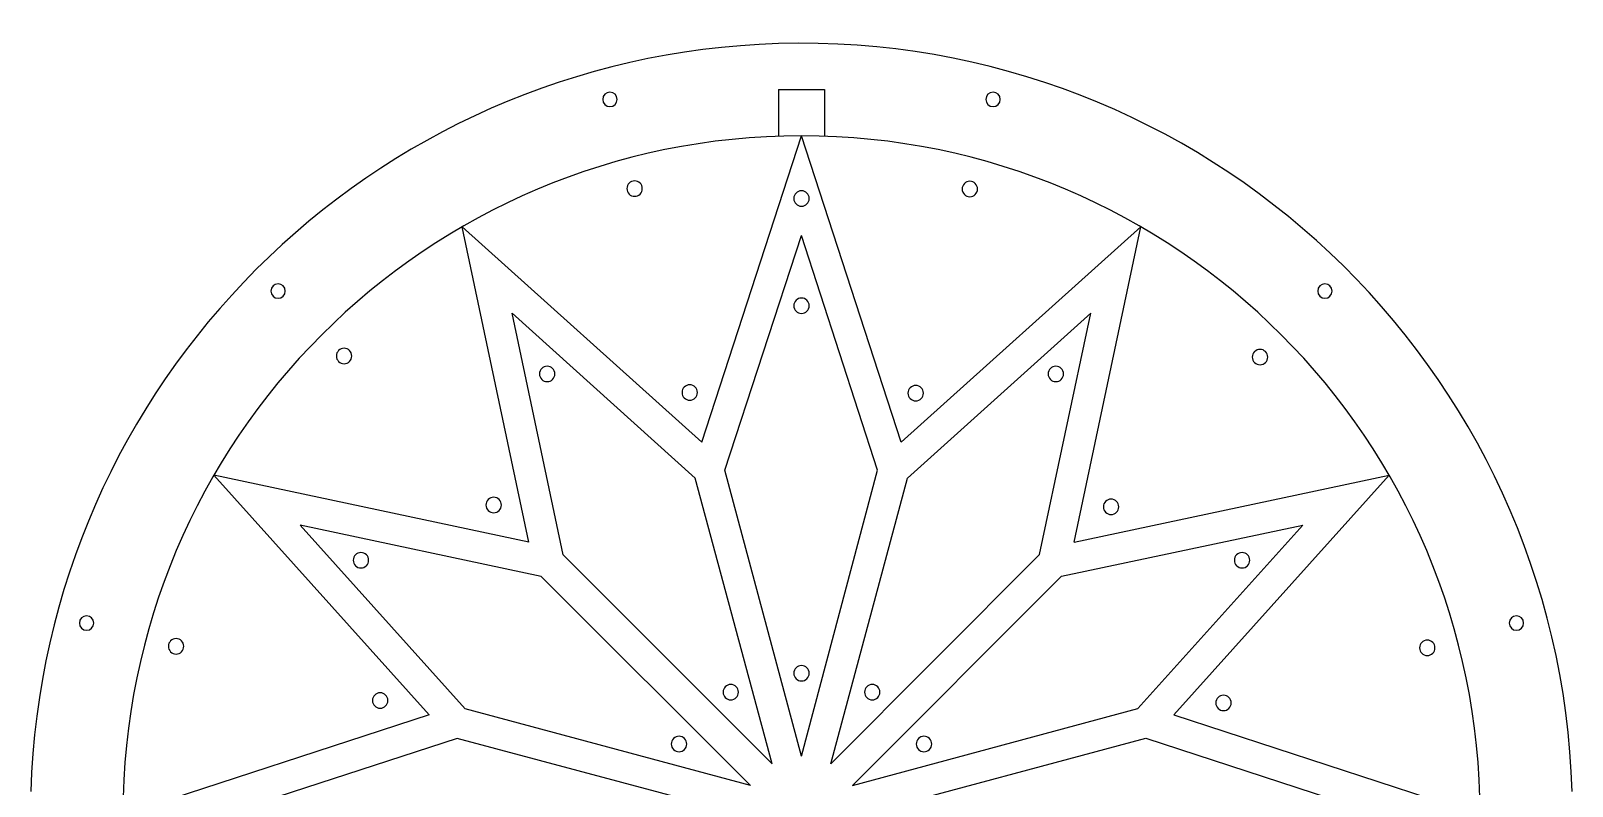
# Model space of a CAD drawing. Extents: x 99 to 198, y 54 to 156.
# Drawn here: x 98.5 to 198.5, y 107.2 to 156.1 of the extents above; entities that cross this region are included whole.
import ezdxf

# ---------------------------------------------------------------- set-up
doc = ezdxf.new("R2010")
doc.units = 0
doc.header["$MEASUREMENT"] = 0
doc.layers.add('MODELSKETCH_VISIBLE', color=7, linetype='CONTINUOUS')

# ---------------------------------------------------------------- blocks, each defined once
blk = doc.blocks.new('BLOCK_6')
at = {"layer": 'MODELSKETCH_VISIBLE'}
blk.add_lwpolyline([(152.327, 105.304), (170.843, 110.266)], dxfattribs=at)
blk = doc.blocks.new('BLOCK_7')
at = {"layer": 'MODELSKETCH_VISIBLE'}
blk.add_lwpolyline([(151.817, 107.208), (170.326, 112.197)], dxfattribs=at)
blk = doc.blocks.new('BLOCK_9')
at = {"layer": 'MODELSKETCH_VISIBLE'}
blk.add_lwpolyline([(150.423, 108.602), (163.958, 122.177)], dxfattribs=at)
blk = doc.blocks.new('BLOCK_11')
at = {"layer": 'MODELSKETCH_VISIBLE'}
blk.add_lwpolyline([(150.423, 108.602), (155.385, 127.118)], dxfattribs=at)
blk = doc.blocks.new('BLOCK_12')
at = {"layer": 'MODELSKETCH_VISIBLE'}
blk.add_open_spline([(118.356, 135.037), (118.356, 135.314), (118.58, 135.537), (118.856, 135.537), (119.132, 135.537), (119.356, 135.314), (119.356, 135.037), (119.356, 134.761), (119.132, 134.537), (118.856, 134.537), (118.58, 134.537), (118.356, 134.761), (118.356, 135.037), (118.356, 135.037), (118.356, 135.037), (118.356, 135.037)], degree=3, knots=[0, 0, 0, 0, 1, 1, 1, 2, 2, 2, 3, 3, 3, 4, 4, 4, 5, 5, 5, 5], dxfattribs=at)
blk = doc.blocks.new('BLOCK_13')
at = {"layer": 'MODELSKETCH_VISIBLE'}
blk.add_lwpolyline([(148.519, 109.112), (153.453, 127.636)], dxfattribs=at)
blk = doc.blocks.new('BLOCK_14')
at = {"layer": 'MODELSKETCH_VISIBLE'}
blk.add_lwpolyline([(148.519, 109.112), (143.558, 127.628)], dxfattribs=at)
blk = doc.blocks.new('BLOCK_15')
at = {"layer": 'MODELSKETCH_VISIBLE'}
blk.add_open_spline([(177.753, 134.968), (177.753, 135.244), (177.977, 135.468), (178.253, 135.468), (178.529, 135.468), (178.753, 135.244), (178.753, 134.968), (178.753, 134.692), (178.529, 134.468), (178.253, 134.468), (177.977, 134.468), (177.753, 134.692), (177.753, 134.968), (177.753, 134.968), (177.753, 134.968), (177.753, 134.968)], degree=3, knots=[0, 0, 0, 0, 1, 1, 1, 2, 2, 2, 3, 3, 3, 4, 4, 4, 5, 5, 5, 5], dxfattribs=at)
blk = doc.blocks.new('BLOCK_16')
at = {"layer": 'MODELSKETCH_VISIBLE'}
blk.add_lwpolyline([(126.706, 112.169), (116.004, 124.077)], dxfattribs=at)
blk = doc.blocks.new('BLOCK_26')
at = {"layer": 'MODELSKETCH_VISIBLE'}
blk.add_open_spline([(137.197, 145.886), (137.197, 146.162), (137.42, 146.386), (137.697, 146.386), (137.973, 146.386), (138.197, 146.162), (138.197, 145.886), (138.197, 145.61), (137.973, 145.386), (137.697, 145.386), (137.42, 145.386), (137.197, 145.61), (137.197, 145.886), (137.197, 145.886), (137.197, 145.886), (137.197, 145.886)], degree=3, knots=[0, 0, 0, 0, 1, 1, 1, 2, 2, 2, 3, 3, 3, 4, 4, 4, 5, 5, 5, 5], dxfattribs=at)
blk = doc.blocks.new('BLOCK_27')
at = {"layer": 'MODELSKETCH_VISIBLE'}
blk.add_lwpolyline([(147.019, 152.304), (150.019, 152.304)], dxfattribs=at)
blk = doc.blocks.new('BLOCK_30')
at = {"layer": 'MODELSKETCH_VISIBLE'}
blk.add_open_spline([(148.019, 145.246), (148.019, 145.522), (148.243, 145.746), (148.519, 145.746), (148.796, 145.746), (149.019, 145.522), (149.019, 145.246), (149.019, 144.97), (148.796, 144.746), (148.519, 144.746), (148.243, 144.746), (148.019, 144.97), (148.019, 145.246), (148.019, 145.246), (148.019, 145.246), (148.019, 145.246)], degree=3, knots=[0, 0, 0, 0, 1, 1, 1, 2, 2, 2, 3, 3, 3, 4, 4, 4, 5, 5, 5, 5], dxfattribs=at)
blk = doc.blocks.new('BLOCK_32')
at = {"layer": 'MODELSKETCH_VISIBLE'}
blk.add_lwpolyline([(151.817, 107.208), (165.372, 120.763)], dxfattribs=at)
blk = doc.blocks.new('BLOCK_42')
at = {"layer": 'MODELSKETCH_VISIBLE'}
blk.add_lwpolyline([(170.843, 110.266), (186.066, 105.304)], dxfattribs=at)
blk = doc.blocks.new('BLOCK_44')
at = {"layer": 'MODELSKETCH_VISIBLE'}
blk.add_lwpolyline([(130.842, 122.982), (126.519, 143.409)], dxfattribs=at)
blk = doc.blocks.new('BLOCK_45')
at = {"layer": 'MODELSKETCH_VISIBLE'}
blk.add_lwpolyline([(142.049, 129.452), (126.519, 143.409)], dxfattribs=at)
blk = doc.blocks.new('BLOCK_47')
at = {"layer": 'MODELSKETCH_VISIBLE'}
blk.add_lwpolyline([(124.371, 111.775), (110.414, 127.304)], dxfattribs=at)
blk = doc.blocks.new('BLOCK_48')
at = {"layer": 'MODELSKETCH_VISIBLE'}
blk.add_lwpolyline([(154.99, 129.452), (148.519, 149.304)], dxfattribs=at)
blk = doc.blocks.new('BLOCK_50')
at = {"layer": 'MODELSKETCH_VISIBLE'}
blk.add_open_spline([(107.463, 116.222), (107.463, 116.498), (107.687, 116.722), (107.963, 116.722), (108.239, 116.722), (108.463, 116.498), (108.463, 116.222), (108.463, 115.946), (108.239, 115.722), (107.963, 115.722), (107.687, 115.722), (107.463, 115.946), (107.463, 116.222), (107.463, 116.222), (107.463, 116.222), (107.463, 116.222)], degree=3, knots=[0, 0, 0, 0, 1, 1, 1, 2, 2, 2, 3, 3, 3, 4, 4, 4, 5, 5, 5, 5], dxfattribs=at)
blk = doc.blocks.new('BLOCK_51')
at = {"layer": 'MODELSKETCH_VISIBLE'}
blk.add_lwpolyline([(124.371, 111.775), (104.519, 105.304)], dxfattribs=at)
blk = doc.blocks.new('BLOCK_52')
at = {"layer": 'MODELSKETCH_VISIBLE'}
blk.add_lwpolyline([(154.99, 129.452), (170.519, 143.409)], dxfattribs=at)
blk = doc.blocks.new('BLOCK_54')
at = {"layer": 'MODELSKETCH_VISIBLE'}
blk.add_lwpolyline([(126.188, 110.238), (110.973, 105.304)], dxfattribs=at)
blk = doc.blocks.new('BLOCK_55')
at = {"layer": 'MODELSKETCH_VISIBLE'}
blk.add_open_spline([(176.589, 121.799), (176.589, 122.075), (176.813, 122.299), (177.089, 122.299), (177.365, 122.299), (177.589, 122.075), (177.589, 121.799), (177.589, 121.523), (177.365, 121.299), (177.089, 121.299), (176.813, 121.299), (176.589, 121.523), (176.589, 121.799), (176.589, 121.799), (176.589, 121.799), (176.589, 121.799)], degree=3, knots=[0, 0, 0, 0, 1, 1, 1, 2, 2, 2, 3, 3, 3, 4, 4, 4, 5, 5, 5, 5], dxfattribs=at)
blk = doc.blocks.new('BLOCK_57')
at = {"layer": 'MODELSKETCH_VISIBLE'}
blk.add_open_spline([(135.629, 151.669), (135.629, 151.927), (135.838, 152.136), (136.096, 152.136), (136.354, 152.136), (136.564, 151.927), (136.564, 151.669), (136.564, 151.41), (136.354, 151.201), (136.096, 151.201), (135.838, 151.201), (135.629, 151.41), (135.629, 151.669), (135.629, 151.669), (135.629, 151.669), (135.629, 151.669)], degree=3, knots=[0, 0, 0, 0, 1, 1, 1, 2, 2, 2, 3, 3, 3, 4, 4, 4, 5, 5, 5, 5], dxfattribs=at)
blk = doc.blocks.new('BLOCK_62')
at = {"layer": 'MODELSKETCH_VISIBLE'}
blk.add_lwpolyline([(146.616, 108.602), (133.061, 122.157)], dxfattribs=at)
blk = doc.blocks.new('BLOCK_63')
at = {"layer": 'MODELSKETCH_VISIBLE'}
blk.add_open_spline([(168.096, 125.265), (168.096, 125.541), (168.32, 125.765), (168.596, 125.765), (168.872, 125.765), (169.096, 125.541), (169.096, 125.265), (169.096, 124.989), (168.872, 124.765), (168.596, 124.765), (168.32, 124.765), (168.096, 124.989), (168.096, 125.265), (168.096, 125.265), (168.096, 125.265), (168.096, 125.265)], degree=3, knots=[0, 0, 0, 0, 1, 1, 1, 2, 2, 2, 3, 3, 3, 4, 4, 4, 5, 5, 5, 5], dxfattribs=at)
blk = doc.blocks.new('BLOCK_65')
at = {"layer": 'MODELSKETCH_VISIBLE'}
blk.add_open_spline([(148.019, 114.477), (148.019, 114.753), (148.243, 114.977), (148.519, 114.977), (148.796, 114.977), (149.019, 114.753), (149.019, 114.477), (149.019, 114.201), (148.796, 113.977), (148.519, 113.977), (148.243, 113.977), (148.019, 114.201), (148.019, 114.477), (148.019, 114.477), (148.019, 114.477), (148.019, 114.477)], degree=3, knots=[0, 0, 0, 0, 1, 1, 1, 2, 2, 2, 3, 3, 3, 4, 4, 4, 5, 5, 5, 5], dxfattribs=at)
blk = doc.blocks.new('BLOCK_66')
at = {"layer": 'MODELSKETCH_VISIBLE'}
blk.add_lwpolyline([(145.222, 107.208), (131.646, 120.742)], dxfattribs=at)
blk = doc.blocks.new('BLOCK_68')
at = {"layer": 'MODELSKETCH_VISIBLE'}
blk.add_lwpolyline([(145.222, 107.208), (126.706, 112.169)], dxfattribs=at)
blk = doc.blocks.new('BLOCK_71')
at = {"layer": 'MODELSKETCH_VISIBLE'}
blk.add_lwpolyline([(133.061, 122.157), (129.746, 137.82)], dxfattribs=at)
blk = doc.blocks.new('BLOCK_76')
at = {"layer": 'MODELSKETCH_VISIBLE'}
blk.add_lwpolyline([(141.626, 127.111), (129.746, 137.82)], dxfattribs=at)
blk = doc.blocks.new('BLOCK_77')
at = {"layer": 'MODELSKETCH_VISIBLE'}
blk.add_open_spline([(140.076, 109.891), (140.076, 110.167), (140.299, 110.391), (140.576, 110.391), (140.852, 110.391), (141.076, 110.167), (141.076, 109.891), (141.076, 109.614), (140.852, 109.391), (140.576, 109.391), (140.299, 109.391), (140.076, 109.614), (140.076, 109.891), (140.076, 109.891), (140.076, 109.891), (140.076, 109.891)], degree=3, knots=[0, 0, 0, 0, 1, 1, 1, 2, 2, 2, 3, 3, 3, 4, 4, 4, 5, 5, 5, 5], dxfattribs=at)
blk = doc.blocks.new('BLOCK_78')
at = {"layer": 'MODELSKETCH_VISIBLE'}
blk.add_lwpolyline([(143.558, 127.628), (148.519, 142.85)], dxfattribs=at)
blk = doc.blocks.new('BLOCK_80')
at = {"layer": 'MODELSKETCH_VISIBLE'}
blk.add_open_spline([(119.45, 121.799), (119.45, 122.075), (119.674, 122.299), (119.95, 122.299), (120.226, 122.299), (120.45, 122.075), (120.45, 121.799), (120.45, 121.523), (120.226, 121.299), (119.95, 121.299), (119.674, 121.299), (119.45, 121.523), (119.45, 121.799), (119.45, 121.799), (119.45, 121.799), (119.45, 121.799)], degree=3, knots=[0, 0, 0, 0, 1, 1, 1, 2, 2, 2, 3, 3, 3, 4, 4, 4, 5, 5, 5, 5], dxfattribs=at)
blk = doc.blocks.new('BLOCK_82')
at = {"layer": 'MODELSKETCH_VISIBLE'}
blk.add_lwpolyline([(153.453, 127.636), (148.519, 142.85)], dxfattribs=at)
blk = doc.blocks.new('BLOCK_83')
at = {"layer": 'MODELSKETCH_VISIBLE'}
blk.add_open_spline([(155.425, 132.629), (155.425, 132.905), (155.649, 133.129), (155.925, 133.129), (156.202, 133.129), (156.425, 132.905), (156.425, 132.629), (156.425, 132.353), (156.202, 132.129), (155.925, 132.129), (155.649, 132.129), (155.425, 132.353), (155.425, 132.629), (155.425, 132.629), (155.425, 132.629), (155.425, 132.629)], degree=3, knots=[0, 0, 0, 0, 1, 1, 1, 2, 2, 2, 3, 3, 3, 4, 4, 4, 5, 5, 5, 5], dxfattribs=at)
blk = doc.blocks.new('BLOCK_85')
at = {"layer": 'MODELSKETCH_VISIBLE'}
blk.add_open_spline([(188.601, 116.127), (188.601, 116.403), (188.825, 116.627), (189.101, 116.627), (189.377, 116.627), (189.601, 116.403), (189.601, 116.127), (189.601, 115.851), (189.377, 115.627), (189.101, 115.627), (188.825, 115.627), (188.601, 115.851), (188.601, 116.127), (188.601, 116.127), (188.601, 116.127), (188.601, 116.127)], degree=3, knots=[0, 0, 0, 0, 1, 1, 1, 2, 2, 2, 3, 3, 3, 4, 4, 4, 5, 5, 5, 5], dxfattribs=at)
blk = doc.blocks.new('BLOCK_87')
at = {"layer": 'MODELSKETCH_VISIBLE'}
blk.add_open_spline([(198.497, 106.804), (197.669, 134.406), (174.621, 156.11), (147.019, 155.282), (120.582, 154.488), (99.335, 133.242), (98.542, 106.804)], degree=3, knots=[0, 0, 0, 0, 1, 1, 1, 2, 2, 2, 2], dxfattribs=at)
blk = doc.blocks.new('BLOCK_88')
at = {"layer": 'MODELSKETCH_VISIBLE'}
blk.add_lwpolyline([(163.958, 122.177), (167.293, 137.82)], dxfattribs=at)
blk = doc.blocks.new('BLOCK_91')
at = {"layer": 'MODELSKETCH_VISIBLE'}
blk.add_lwpolyline([(165.372, 120.763), (181.035, 124.077)], dxfattribs=at)
blk = doc.blocks.new('BLOCK_92')
at = {"layer": 'MODELSKETCH_VISIBLE'}
blk.add_open_spline([(152.606, 113.248), (152.606, 113.524), (152.83, 113.748), (153.106, 113.748), (153.382, 113.748), (153.606, 113.524), (153.606, 113.248), (153.606, 112.972), (153.382, 112.748), (153.106, 112.748), (152.83, 112.748), (152.606, 112.972), (152.606, 113.248), (152.606, 113.248), (152.606, 113.248), (152.606, 113.248)], degree=3, knots=[0, 0, 0, 0, 1, 1, 1, 2, 2, 2, 3, 3, 3, 4, 4, 4, 5, 5, 5, 5], dxfattribs=at)
blk = doc.blocks.new('BLOCK_93')
at = {"layer": 'MODELSKETCH_VISIBLE'}
blk.add_lwpolyline([(170.326, 112.197), (181.035, 124.077)], dxfattribs=at)
blk = doc.blocks.new('BLOCK_95')
at = {"layer": 'MODELSKETCH_VISIBLE'}
blk.add_lwpolyline([(144.712, 105.304), (126.188, 110.238)], dxfattribs=at)
blk = doc.blocks.new('BLOCK_96')
at = {"layer": 'MODELSKETCH_VISIBLE'}
blk.add_lwpolyline([(147.019, 152.304), (147.019, 149.279)], dxfattribs=at)
blk = doc.blocks.new('BLOCK_98')
at = {"layer": 'MODELSKETCH_VISIBLE'}
blk.add_open_spline([(143.433, 113.248), (143.433, 113.524), (143.657, 113.748), (143.933, 113.748), (144.209, 113.748), (144.433, 113.524), (144.433, 113.248), (144.433, 112.972), (144.209, 112.748), (143.933, 112.748), (143.657, 112.748), (143.433, 112.972), (143.433, 113.248), (143.433, 113.248), (143.433, 113.248), (143.433, 113.248)], degree=3, knots=[0, 0, 0, 0, 1, 1, 1, 2, 2, 2, 3, 3, 3, 4, 4, 4, 5, 5, 5, 5], dxfattribs=at)
blk = doc.blocks.new('BLOCK_99')
at = {"layer": 'MODELSKETCH_VISIBLE'}
blk.add_open_spline([(155.963, 109.891), (155.963, 110.167), (156.187, 110.391), (156.463, 110.391), (156.739, 110.391), (156.963, 110.167), (156.963, 109.891), (156.963, 109.614), (156.739, 109.391), (156.463, 109.391), (156.187, 109.391), (155.963, 109.614), (155.963, 109.891), (155.963, 109.891), (155.963, 109.891), (155.963, 109.891)], degree=3, knots=[0, 0, 0, 0, 1, 1, 1, 2, 2, 2, 3, 3, 3, 4, 4, 4, 5, 5, 5, 5], dxfattribs=at)
blk = doc.blocks.new('BLOCK_102')
at = {"layer": 'MODELSKETCH_VISIBLE'}
blk.add_open_spline([(101.688, 117.727), (101.688, 117.986), (101.897, 118.195), (102.155, 118.195), (102.413, 118.195), (102.622, 117.986), (102.622, 117.727), (102.622, 117.469), (102.413, 117.26), (102.155, 117.26), (101.897, 117.26), (101.688, 117.469), (101.688, 117.727), (101.688, 117.727), (101.688, 117.727), (101.688, 117.727)], degree=3, knots=[0, 0, 0, 0, 1, 1, 1, 2, 2, 2, 3, 3, 3, 4, 4, 4, 5, 5, 5, 5], dxfattribs=at)
blk = doc.blocks.new('BLOCK_103')
at = {"layer": 'MODELSKETCH_VISIBLE'}
blk.add_open_spline([(194.416, 117.727), (194.416, 117.986), (194.626, 118.195), (194.884, 118.195), (195.142, 118.195), (195.351, 117.986), (195.351, 117.727), (195.351, 117.469), (195.142, 117.26), (194.884, 117.26), (194.626, 117.26), (194.416, 117.469), (194.416, 117.727), (194.416, 117.727), (194.416, 117.727), (194.416, 117.727)], degree=3, knots=[0, 0, 0, 0, 1, 1, 1, 2, 2, 2, 3, 3, 3, 4, 4, 4, 5, 5, 5, 5], dxfattribs=at)
blk = doc.blocks.new('BLOCK_104')
at = {"layer": 'MODELSKETCH_VISIBLE'}
blk.add_open_spline([(114.111, 139.245), (114.111, 139.503), (114.32, 139.713), (114.578, 139.713), (114.836, 139.713), (115.046, 139.503), (115.046, 139.245), (115.046, 138.987), (114.836, 138.778), (114.578, 138.778), (114.32, 138.778), (114.111, 138.987), (114.111, 139.245), (114.111, 139.245), (114.111, 139.245), (114.111, 139.245)], degree=3, knots=[0, 0, 0, 0, 1, 1, 1, 2, 2, 2, 3, 3, 3, 4, 4, 4, 5, 5, 5, 5], dxfattribs=at)
blk = doc.blocks.new('BLOCK_105')
at = {"layer": 'MODELSKETCH_VISIBLE'}
blk.add_lwpolyline([(131.646, 120.742), (116.004, 124.077)], dxfattribs=at)
blk = doc.blocks.new('BLOCK_106')
at = {"layer": 'MODELSKETCH_VISIBLE'}
blk.add_open_spline([(148.019, 138.293), (148.019, 138.57), (148.243, 138.793), (148.519, 138.793), (148.796, 138.793), (149.019, 138.57), (149.019, 138.293), (149.019, 138.017), (148.796, 137.793), (148.519, 137.793), (148.243, 137.793), (148.019, 138.017), (148.019, 138.293), (148.019, 138.293), (148.019, 138.293), (148.019, 138.293)], degree=3, knots=[0, 0, 0, 0, 1, 1, 1, 2, 2, 2, 3, 3, 3, 4, 4, 4, 5, 5, 5, 5], dxfattribs=at)
blk = doc.blocks.new('BLOCK_107')
at = {"layer": 'MODELSKETCH_VISIBLE'}
blk.add_open_spline([(158.937, 145.86), (158.937, 146.136), (159.161, 146.36), (159.437, 146.36), (159.714, 146.36), (159.937, 146.136), (159.937, 145.86), (159.937, 145.584), (159.714, 145.36), (159.437, 145.36), (159.161, 145.36), (158.937, 145.584), (158.937, 145.86), (158.937, 145.86), (158.937, 145.86), (158.937, 145.86)], degree=3, knots=[0, 0, 0, 0, 1, 1, 1, 2, 2, 2, 3, 3, 3, 4, 4, 4, 5, 5, 5, 5], dxfattribs=at)
blk = doc.blocks.new('BLOCK_108')
at = {"layer": 'MODELSKETCH_VISIBLE'}
blk.add_open_spline([(160.475, 151.669), (160.475, 151.927), (160.685, 152.136), (160.943, 152.136), (161.201, 152.136), (161.41, 151.927), (161.41, 151.669), (161.41, 151.41), (161.201, 151.201), (160.943, 151.201), (160.685, 151.201), (160.475, 151.41), (160.475, 151.669), (160.475, 151.669), (160.475, 151.669), (160.475, 151.669)], degree=3, knots=[0, 0, 0, 0, 1, 1, 1, 2, 2, 2, 3, 3, 3, 4, 4, 4, 5, 5, 5, 5], dxfattribs=at)
blk = doc.blocks.new('BLOCK_110')
at = {"layer": 'MODELSKETCH_VISIBLE'}
blk.add_open_spline([(164.514, 133.874), (164.514, 134.15), (164.738, 134.374), (165.014, 134.374), (165.29, 134.374), (165.514, 134.15), (165.514, 133.874), (165.514, 133.598), (165.29, 133.374), (165.014, 133.374), (164.738, 133.374), (164.514, 133.598), (164.514, 133.874), (164.514, 133.874), (164.514, 133.874), (164.514, 133.874)], degree=3, knots=[0, 0, 0, 0, 1, 1, 1, 2, 2, 2, 3, 3, 3, 4, 4, 4, 5, 5, 5, 5], dxfattribs=at)
blk = doc.blocks.new('BLOCK_111')
at = {"layer": 'MODELSKETCH_VISIBLE'}
blk.add_open_spline([(181.993, 139.245), (181.993, 139.503), (182.202, 139.713), (182.461, 139.713), (182.719, 139.713), (182.928, 139.503), (182.928, 139.245), (182.928, 138.987), (182.719, 138.778), (182.461, 138.778), (182.202, 138.778), (181.993, 138.987), (181.993, 139.245), (181.993, 139.245), (181.993, 139.245), (181.993, 139.245)], degree=3, knots=[0, 0, 0, 0, 1, 1, 1, 2, 2, 2, 3, 3, 3, 4, 4, 4, 5, 5, 5, 5], dxfattribs=at)
blk = doc.blocks.new('BLOCK_112')
at = {"layer": 'MODELSKETCH_VISIBLE'}
blk.add_open_spline([(175.387, 112.553), (175.387, 112.829), (175.61, 113.053), (175.887, 113.053), (176.163, 113.053), (176.387, 112.829), (176.387, 112.553), (176.387, 112.277), (176.163, 112.053), (175.887, 112.053), (175.61, 112.053), (175.387, 112.277), (175.387, 112.553), (175.387, 112.553), (175.387, 112.553), (175.387, 112.553)], degree=3, knots=[0, 0, 0, 0, 1, 1, 1, 2, 2, 2, 3, 3, 3, 4, 4, 4, 5, 5, 5, 5], dxfattribs=at)
blk = doc.blocks.new('BLOCK_113')
at = {"layer": 'MODELSKETCH_VISIBLE'}
blk.add_lwpolyline([(150.019, 152.304), (150.019, 149.279)], dxfattribs=at)
blk = doc.blocks.new('BLOCK_114')
at = {"layer": 'MODELSKETCH_VISIBLE'}
blk.add_open_spline([(131.525, 133.874), (131.525, 134.15), (131.749, 134.374), (132.025, 134.374), (132.301, 134.374), (132.525, 134.15), (132.525, 133.874), (132.525, 133.598), (132.301, 133.374), (132.025, 133.374), (131.749, 133.374), (131.525, 133.598), (131.525, 133.874), (131.525, 133.874), (131.525, 133.874), (131.525, 133.874)], degree=3, knots=[0, 0, 0, 0, 1, 1, 1, 2, 2, 2, 3, 3, 3, 4, 4, 4, 5, 5, 5, 5], dxfattribs=at)
blk = doc.blocks.new('BLOCK_122')
at = {"layer": 'MODELSKETCH_VISIBLE'}
blk.add_lwpolyline([(146.616, 108.602), (141.626, 127.111)], dxfattribs=at)
blk = doc.blocks.new('BLOCK_124')
at = {"layer": 'MODELSKETCH_VISIBLE'}
blk.add_lwpolyline([(142.049, 129.452), (148.519, 149.304)], dxfattribs=at)
blk = doc.blocks.new('BLOCK_128')
at = {"layer": 'MODELSKETCH_VISIBLE'}
blk.add_lwpolyline([(155.385, 127.118), (167.293, 137.82)], dxfattribs=at)
blk = doc.blocks.new('BLOCK_130')
at = {"layer": 'MODELSKETCH_VISIBLE'}
blk.add_lwpolyline([(166.197, 122.982), (186.625, 127.304)], dxfattribs=at)
blk = doc.blocks.new('BLOCK_135')
at = {"layer": 'MODELSKETCH_VISIBLE'}
blk.add_lwpolyline([(166.197, 122.982), (170.519, 143.409)], dxfattribs=at)
blk = doc.blocks.new('BLOCK_137')
at = {"layer": 'MODELSKETCH_VISIBLE'}
blk.add_lwpolyline([(172.668, 111.775), (186.625, 127.304)], dxfattribs=at)
blk = doc.blocks.new('BLOCK_138')
at = {"layer": 'MODELSKETCH_VISIBLE'}
blk.add_lwpolyline([(172.668, 111.775), (192.519, 105.304)], dxfattribs=at)
blk = doc.blocks.new('BLOCK_142')
at = {"layer": 'MODELSKETCH_VISIBLE'}
blk.add_lwpolyline([(130.842, 122.982), (110.414, 127.304)], dxfattribs=at)
blk = doc.blocks.new('BLOCK_143')
at = {"layer": 'MODELSKETCH_VISIBLE'}
blk.add_open_spline([(128.058, 125.38), (128.058, 125.657), (128.282, 125.88), (128.558, 125.88), (128.834, 125.88), (129.058, 125.657), (129.058, 125.38), (129.058, 125.104), (128.834, 124.88), (128.558, 124.88), (128.282, 124.88), (128.058, 125.104), (128.058, 125.38), (128.058, 125.38), (128.058, 125.38), (128.058, 125.38)], degree=3, knots=[0, 0, 0, 0, 1, 1, 1, 2, 2, 2, 3, 3, 3, 4, 4, 4, 5, 5, 5, 5], dxfattribs=at)
blk = doc.blocks.new('BLOCK_146')
at = {"layer": 'MODELSKETCH_VISIBLE'}
blk.add_open_spline([(140.771, 132.671), (140.771, 132.947), (140.995, 133.171), (141.271, 133.171), (141.547, 133.171), (141.771, 132.947), (141.771, 132.671), (141.771, 132.395), (141.547, 132.171), (141.271, 132.171), (140.995, 132.171), (140.771, 132.395), (140.771, 132.671), (140.771, 132.671), (140.771, 132.671), (140.771, 132.671)], degree=3, knots=[0, 0, 0, 0, 1, 1, 1, 2, 2, 2, 3, 3, 3, 4, 4, 4, 5, 5, 5, 5], dxfattribs=at)
blk = doc.blocks.new('BLOCK_148')
at = {"layer": 'MODELSKETCH_VISIBLE'}
blk.add_open_spline([(120.694, 112.71), (120.694, 112.986), (120.918, 113.21), (121.194, 113.21), (121.471, 113.21), (121.694, 112.986), (121.694, 112.71), (121.694, 112.434), (121.471, 112.21), (121.194, 112.21), (120.918, 112.21), (120.694, 112.434), (120.694, 112.71), (120.694, 112.71), (120.694, 112.71), (120.694, 112.71)], degree=3, knots=[0, 0, 0, 0, 1, 1, 1, 2, 2, 2, 3, 3, 3, 4, 4, 4, 5, 5, 5, 5], dxfattribs=at)
blk = doc.blocks.new('BLOCK_150')
at = {"layer": 'MODELSKETCH_VISIBLE'}
blk.add_open_spline([(104.519, 105.304), (104.519, 129.605), (124.219, 149.304), (148.519, 149.304), (172.82, 149.304), (192.519, 129.605), (192.519, 105.304), (192.519, 81.004), (172.82, 61.304), (148.519, 61.304), (124.219, 61.304), (104.519, 81.004), (104.519, 105.304), (104.519, 105.304), (104.519, 105.304), (104.519, 105.304)], degree=3, knots=[0, 0, 0, 0, 1, 1, 1, 2, 2, 2, 3, 3, 3, 4, 4, 4, 5, 5, 5, 5], dxfattribs=at)

msp = doc.modelspace()

# ---------------------------------------------------------------- block references
at = {"layer": 'MODELSKETCH_VISIBLE'}
for name in ['BLOCK_87', 'BLOCK_57', 'BLOCK_27', 'BLOCK_96', 'BLOCK_113', 'BLOCK_108', 'BLOCK_150', 'BLOCK_124', 'BLOCK_48', 'BLOCK_26', 'BLOCK_107', 'BLOCK_30', 'BLOCK_44', 'BLOCK_45', 'BLOCK_52', 'BLOCK_135', 'BLOCK_78', 'BLOCK_82', 'BLOCK_104', 'BLOCK_111', 'BLOCK_106', 'BLOCK_71', 'BLOCK_76', 'BLOCK_128', 'BLOCK_88', 'BLOCK_12', 'BLOCK_15', 'BLOCK_114', 'BLOCK_110', 'BLOCK_146', 'BLOCK_83', 'BLOCK_47', 'BLOCK_142', 'BLOCK_122', 'BLOCK_14', 'BLOCK_13', 'BLOCK_11', 'BLOCK_130', 'BLOCK_137', 'BLOCK_143', 'BLOCK_63', 'BLOCK_16', 'BLOCK_105', 'BLOCK_91', 'BLOCK_93', 'BLOCK_80', 'BLOCK_62', 'BLOCK_9', 'BLOCK_55', 'BLOCK_66', 'BLOCK_32', 'BLOCK_102', 'BLOCK_103', 'BLOCK_50', 'BLOCK_85', 'BLOCK_65', 'BLOCK_148', 'BLOCK_98', 'BLOCK_92', 'BLOCK_112', 'BLOCK_68', 'BLOCK_7', 'BLOCK_51', 'BLOCK_138', 'BLOCK_54', 'BLOCK_95', 'BLOCK_77', 'BLOCK_6', 'BLOCK_99', 'BLOCK_42']:
    msp.add_blockref(name, (0, 0), dxfattribs=at)

doc.saveas('drawing.dxf')
